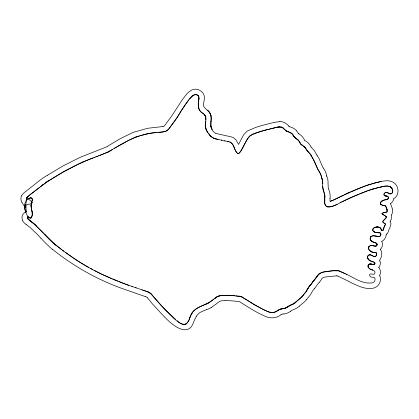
<?xml version="1.0" encoding="UTF-8"?>
<svg xmlns="http://www.w3.org/2000/svg" width="419" height="419" viewBox="0 0 419 419"><rect width="100%" height="100%" fill="white"/><g stroke="black" fill="none" stroke-linecap="round" stroke-linejoin="round"><path stroke-width="0.63" d="M321.467 177.017L322.625 180.914L322.74 183.904L322.515 180.353L320.498 173.649L317.759 169.156L314.465 161.352L310.683 154.595L306.823 150.285L304.964 147.258L300.983 144.262L298.443 140.36L294.625 137.317L292.069 133.855L290.273 132.582L286.24 130.979L283.317 128.109L281.264 127.062L277.86 127.093L270.737 128.806M386.266 199.784C382.626 199.177 376.76 204.619 383.354 205.368A12.041 12.041 0 0 0 384.019 205.425L385.129 205.75L385.967 206.687L386.936 209.369L387.182 211.637L386.91 211.998L382.83 212.952L381.929 213.8L386.323 216.607C386.391 218.87 383.469 219.608 382.84 221.604C382.51 223.526 386.695 222.976 385.276 224.972C384.192 226.192 383.783 227.69 383.505 229.235C383.38 230.764 381.358 231.283 381.227 229.423C376.849 222.232 366.384 232.398 378.326 232.755C381.065 231.822 381.971 235.761 379.263 236.615C376.477 236.557 370.585 234.074 370.071 238.542C370.338 241.501 373.8 242.182 376.094 243.109C378.771 244.308 375.749 247.33 373.769 245.874C369.684 243.785 365.887 249.116 370.878 251.363C372.229 253.223 376.372 251.06 376.487 253.877C376.466 261.535 368.469 250.138 367.484 257.271C367.976 260.534 371.737 261.587 374.439 262.32C376.304 264.289 372.653 264.782 371.313 264.059C368.736 263.237 366.688 266.18 368.903 268.16C370.674 270.417 377.1 269.716 374.434 273.932A1.482 1.482 0 0 1 373.743 274.304L370.674 273.932L369.961 274.23A1.304 1.304 0 0 0 369.652 274.812C369.422 276.367 371.108 277.409 372.517 277.205C376.047 276.44 375.654 281.709 373.088 282.663C362.739 284.946 353.767 277.268 344.669 273.445M382.584 205.279C376.723 203.335 383.663 199.35 386.658 199.695C388.277 199.413 389.335 196.972 387.386 196.307C387.156 195.998 385.223 195.972 386.046 196.008C388.785 195.673 389.251 199.397 386.47 199.743M29.162 217.534L28.063 216.801L27.214 215.366A25.721 25.721 0 0 1 26.261 213.423L25.067 210.003L24.538 206.038A11.093 11.093 0 0 1 24.768 203.812L26.512 199.481A10.129 10.129 0 0 0 28.267 198.952C32.368 195.956 33.132 199.287 31.415 203.058C29.817 207.955 33.955 212.815 31.409 217.513C30.32 219.834 28.67 215.827 27.392 217.299C28.256 221.641 34.636 222.719 36.793 226.559M31.268 203.844A22.107 22.107 0 0 1 31.415 203.058L31.079 205.897L31.441 208.961M202.649 113.146C196.003 109.569 199.083 102.362 198.821 96.621C196.705 92.149 191.363 95.935 189.687 98.863M374.088 245.943C378.153 247.304 377.556 242.009 373.947 242.355C367.929 240.988 369.71 233.917 375.764 236.038A9.862 9.862 0 0 1 377.702 236.52C380.059 237.971 382.521 233.111 379.577 232.744C377.797 232.786 375.995 232.639 374.335 231.917C368.479 228.318 380.368 224.149 381.259 229.507M26.517 211.778A9.726 9.726 0 0 1 26.266 210.485L25.889 207.672A15.885 15.885 0 0 1 25.826 207.138A13.707 13.707 0 0 1 25.784 205.09L25.852 204.2A19.981 19.981 0 0 1 26.004 203.089L27.235 197.716L32.609 202.686L31.572 203.283A14.461 14.461 0 0 1 28.843 204.378L23.783 205.504L21.882 202.094M203.278 113.659C197.663 110.527 197.574 104.038 198.999 98.533C199.669 93.557 193.112 93.72 191.116 97.124C185.125 103.886 180.83 111.852 175.87 119.336M340.83 202.377C334.687 206.033 322.51 211.747 324.652 198.826C325.825 193.594 321.766 189.194 322.682 183.91M372.973 255.962C375.686 259.136 378.399 252.212 374.748 252.358M28.11 216.864L27.355 217.372L27.408 218.137A3.457 3.457 0 0 0 27.476 218.294C36.882 225.804 44.927 235.033 53.684 243.36C64.673 252.269 76.289 260.529 88.671 267.39M373.931 245.911C366.138 243.282 367.531 252.987 374.602 252.358M386.213 234.891L386.868 233.922M203.409 113.764C209.149 118.048 202.56 126.213 207.143 131.43C209.291 135.159 212.391 138.679 216.937 139.145M205.813 119.996L205.813 116.99L204.037 114.277M205.64 121.494C205.038 125.276 205.472 129.387 207.861 132.514M29.99 194.772L26.748 197.611L26.287 198.863L26.523 199.496L26.984 199.397L26.528 199.507L26.277 198.632L26.696 197.684L29.461 195.202M215.665 133.252L215.141 133.012A1.796 1.796 0 0 1 214.648 132.692C208.573 128.114 211.93 121.264 210.836 115.199C209.945 109.883 200.869 108.348 203.864 102.079A28.518 28.518 0 0 0 204.263 99.45C205.944 91.85 196.202 86.063 190.263 90.986A16.629 16.629 0 0 0 186.204 94.668L182.972 98.826A53.443 53.443 0 0 0 182.255 99.806L172.162 115.366L164.374 125.957A4.132 4.132 0 0 1 162.981 126.59M210.956 121.751L210.799 126.093L212.15 129.371A7.327 7.327 0 0 1 210.757 125.847M211.056 121.007C211.852 117.069 210.673 112.674 207.405 110.166A10.391 10.391 0 0 1 211.066 115.984M210.982 121.562L211.029 121.196M372.611 255.789C370.155 253.155 365.593 256.323 368.291 259.241C369.521 261.975 374.947 260.817 374.853 263.771C373.282 265.248 370.925 263.336 369.05 264.242C366.122 266.353 369.998 269.904 372.617 270.035A18.048 18.048 0 0 0 372.177 269.894M381.29 229.591C383.746 232.933 383.924 225.26 385.585 224.233L382.84 222.028L383.003 221.174L386.224 217.529L386.323 216.607L381.929 213.8L382.248 213.24L383.757 212.658L387.004 211.941C387.533 209.233 386.182 204.844 382.694 205.289M386.685 192.515C383.437 193.08 387.748 191.986 388.486 193.039C390.639 195.668 393.504 192.661 392.661 190.069C390.534 183.061 381.672 187.089 376.65 188.031M31.65 201.974C33.504 198.412 31.54 196.453 28.487 198.873M213.821 299.14C206.441 306.132 193.369 305.99 189.98 317.11C185.617 336.316 168.26 311.291 161.954 306.378M212.009 300.481C205.42 306.184 194.233 306.074 190.907 315.418C188.047 322.494 185.586 328.774 177.185 320.797M379.803 275.293L379.661 275.608A8.029 8.029 0 0 1 380.389 278.645A9.731 9.731 0 0 1 379.892 282.286L379.321 283.632A8.956 8.956 0 0 1 376.005 287.099C372.423 289.199 367.976 288.754 364.106 287.874A42.303 42.303 0 0 1 359.261 286.334L352.049 283.165A50.254 50.254 0 0 1 350.771 282.5L348.734 281.39A67.6 67.6 0 0 0 347.016 280.489L337.903 276.147M196.134 316.822L194.72 319.545A11.575 11.575 0 0 0 194.112 320.944L193.62 322.269A6.913 6.913 0 0 0 193.547 322.468C187.319 339.751 168.82 321.912 162.703 314.952A87.257 87.257 0 0 1 160.859 313.045L152.317 303.754L147.635 297.993M21.615 195.872L21.982 195.149A6.159 6.159 0 0 1 22.322 194.62L23.213 193.588A20.699 20.699 0 0 1 24.197 192.667L38.056 181.746A58.707 58.707 0 0 1 47.122 175.482M332.503 270.821L323.494 271.941L320.834 272.832L319.058 273.953L308.84 287.046L306.038 291.661L301.895 296.872L293.651 303.785L289.744 305.514L285.569 308.07L280.185 309.232L275.749 311.741L273.277 312.532L269.181 312.134L262.367 309.002M329.365 271.103L322.059 272.345L318.44 274.518L308.84 287.046L306.038 291.661L302.047 296.689L294.976 302.906L285.569 308.07L280.458 309.143L278.122 310.311M181.097 111.045L185.57 104.305M180.793 111.564L177.028 117.681L171.052 125.978M26.685 199.229L26.533 199.481A2.435 2.435 0 0 1 26.324 199.02M175.399 120.007L168.49 129.387L165.955 131.163L163.457 131.854L152.029 132.954L145.623 134.185L136.395 136.866L128.759 140.307M185.905 103.833L186.246 103.367M186.581 102.896L188.959 99.785M306.65 299.423L308.719 296.877A16.849 16.849 0 0 1 308.96 296.573L309.861 295.468A14.754 14.754 0 0 0 311.595 292.692A16.645 16.645 0 0 1 314.287 288.822M169.58 127.947L170.564 126.632M169.087 128.602C166.867 132.011 162.331 132.058 158.717 132.325M303.408 294.976L303.686 294.646M213.098 299.674L215.591 297.778M215.492 297.857L217.445 296.563L220.174 295.678L228.177 295.238L240.433 296.359L246.728 299.847M214.91 298.333C218.948 294.526 225.087 295.385 230.146 295.405M39.742 187.283L29.723 194.987M40.088 186.989C51.652 178.038 64.725 171.041 77.745 164.447M50.212 179.877L48.096 181.081A39.402 39.402 0 0 0 47.399 181.506L35.4 190.682M30.257 194.563L34.913 191.022M214.643 305.137L218.556 302.246A10.166 10.166 0 0 0 219.336 301.58A5.384 5.384 0 0 1 220.829 300.973L222.337 300.748A4.09 4.09 0 0 1 222.683 300.742L224.291 300.722A9.679 9.679 0 0 0 225.108 300.622M212.37 300.214L212.737 299.946M214.266 305.42L211.49 307.352M280.919 314.831L281.301 314.58M280.746 314.947C275.791 318.911 268.815 318.56 263.514 315.502C255.03 311.752 247.268 306.488 239.49 301.643A1.927 1.927 0 0 0 238.746 301.429L227.617 300.538A12.696 12.696 0 0 0 225.103 300.585M277.865 310.484C272.79 314.894 266.316 311.212 261.435 308.531M114.418 148.316L115.152 147.87M48.096 181.081L47.399 181.506A47.782 47.782 0 0 0 45.661 182.647M116.618 146.975L108.212 151.966L98.512 155.868M115.885 147.42L129.262 140.061M112.224 149.651L108.008 152.066L102.917 154.166M107.374 146.357L120.206 138.699L131.833 132.98A50.872 50.872 0 0 1 133.63 132.242L147.698 128.277L162.97 126.543M117.351 146.53L126.742 141.303M107.222 146.451L106.353 146.949A12.319 12.319 0 0 1 105.949 147.158L81.412 156.821A74.205 74.205 0 0 0 79.432 157.712L63.012 165.919L47.132 175.498M50.924 179.484L64.683 171.072L76.766 164.934M393.755 198.664C399.003 195.835 399.312 187.832 395.211 183.852C390.801 179.212 383.814 180.809 378.32 182.139M343.397 195.165L333.76 199.978L330.025 201.429L329.963 199.166A10.239 10.239 0 0 1 330.025 198.266M337.253 198.229L330.392 201.324M337.541 198.077L352.227 191.268M340.113 202.738L349.237 198.266L358.805 194.259M341.553 202.016L353.406 196.521M77.258 164.688L83.611 161.666L93.055 157.932M78.238 164.201L88.404 159.728M337.243 204.189C333.765 206.028 326.008 209.704 324.861 203.613M127.245 141.051L127.748 140.805M129.764 139.815L135.353 137.275L139.606 135.845M344.303 194.725L344.758 194.505M345.136 194.322L349.959 192.174M385.234 192.771C383.176 193.269 383.762 196.082 385.768 195.992A2.006 2.006 0 0 1 385.548 195.966C383.301 195.909 383.736 192.955 385.234 192.771A2.399 2.399 0 0 1 385.485 192.688M356.663 189.393L351.944 191.378M357.14 189.179L368.029 184.941L375.283 182.883M357.381 189.074L352.505 191.153M357.622 188.969L363.498 186.586M359.549 193.934L370.511 189.718L378.305 187.618M351.106 191.713L351.667 191.488M350.546 191.939L350.823 191.823M353.872 196.338L365.824 191.399M89.849 159.162L96.328 156.696M88.886 159.539L89.367 159.351M102.435 154.354L100.021 155.287M99.057 155.659L95.783 156.9M266.358 129.848L257.9 132.325L249.724 135.824L247.477 138.694L240.773 151.369L239.301 153.134L238.081 153.757C234.038 151.17 234.609 144.44 230.298 142.135M96.873 156.491L97.423 156.282M256.69 132.776C245.937 134.489 245.157 147.127 238.568 153.658L237.599 153.579C234.038 150.489 234.431 143.796 229.753 142.004M94.144 157.518L94.694 157.314M257.14 132.608L260.749 131.43M365.609 185.816L364.017 186.397M366.148 185.617L375.806 182.752M366.347 191.211L367.044 190.959M367.735 190.703L376.283 188.121M29.566 217.885A5.484 5.484 0 0 1 29.262 217.623C33.216 219.614 32.535 211.511 31.472 209.275M263.404 130.639L267.233 129.639M262.959 130.775L261.388 131.241M140.527 135.578L149.321 133.383L157.057 132.456M273.649 128.057L269.862 129.015M273.879 127.994L275.707 127.523A24.726 24.726 0 0 0 274.56 127.805M378.865 187.476L382.233 186.701A34.264 34.264 0 0 0 381.107 186.937M378.095 182.192L375.544 182.82M377.121 182.433L381.248 181.474M376.597 182.564L376.859 182.501M266.798 129.743L268.113 129.434M268.988 129.225L270.302 128.911M267.673 129.534L269.427 129.12M274.785 122.285L279.923 121.578M276.184 127.423L279.552 126.899L282.197 127.397L285.999 130.817L290.55 132.729L292.514 134.337A6.694 6.694 0 0 0 291.085 133.053M383.06 186.544C386.59 185.507 392.189 185.659 392.708 190.367C393.341 194.536 389.518 194.437 387.156 192.557A3.347 3.347 0 0 0 386.198 192.536M329.858 271.056L333.388 270.747M345.13 273.665L338.672 270.774L333.095 270.774M333.681 270.726L334.273 270.674M334.566 270.653L338.981 270.863L344.209 273.225M336.604 275.859L325.448 276.964A21.269 21.269 0 0 0 325.003 277.053L324.709 277.121A9.873 9.873 0 0 0 323.468 277.478L323.306 277.551A3.493 3.493 0 0 0 321.577 279.07A14.497 14.497 0 0 1 319.236 282.416M384.019 205.42L383.354 205.368M233.792 295.709L230.639 295.447M235.887 295.898L241.512 296.71L249.645 301.701M234.211 295.746L234.63 295.783M385.721 195.987L385.548 195.966A2.545 2.545 0 0 1 384.637 195.605M379.75 232.765L379.813 232.775A4.022 4.022 0 0 0 378.865 232.739A8.202 8.202 0 0 1 377.262 232.681M375.764 236.038L377.702 236.52M221.326 140.124L225.113 140.962M221.866 140.245L217.54 139.281M224.574 140.842L227.564 141.507M227.292 141.444L228.114 141.632M208.505 133.394C210.422 137.008 214.161 138.862 218.079 139.401M227.836 141.57L228.659 141.753M228.386 141.69L230.026 142.067M145.66 296.704L120.321 287.874M146.723 291.456L143.151 290.257M141.968 289.854L148.017 291.907L150.772 293.604L164.966 309.651L175.812 319.634M142.56 290.058L135.321 287.575M131.995 286.434L136.149 287.858M132.828 286.716L125.354 284.129M128.675 285.287C109.364 278.289 90.452 269.763 73.514 258.036M124.527 283.836L119.284 281.683M215.78 133.3L216.293 133.478A12.79 12.79 0 0 0 216.681 133.593L231.487 136.95A19.609 19.609 0 0 1 231.943 137.065L232.828 137.353A5.541 5.541 0 0 1 233.425 137.636L236.075 139.993L238.568 144.424L243.476 135.065A19.133 19.133 0 0 1 243.868 134.483L247.299 131.032L255.396 127.565A33.965 33.965 0 0 1 256.328 127.235L262.744 125.286A50.72 50.72 0 0 1 263.865 124.988L273.455 122.594A34.384 34.384 0 0 1 274.586 122.327M117.639 281.023L118.048 281.191M117.231 280.861L116 280.363M115.586 280.196L114.361 279.683M110.38 278.017L111.973 278.682M112.769 279.012L113.565 279.347M109.579 277.682L101.67 274.22L94.029 270.271M119.991 287.738C95.652 278.708 72.937 265.693 52.674 249.473M346.969 274.545L346.047 274.11M261.901 308.766L254.715 304.943L248.671 301.083M260.964 308.29L251.84 303.126M90.373 268.301L92.767 269.59M298.778 133.876L298.752 133.865A1.55 1.55 0 0 1 298.213 133.368M312.663 158.382L310.495 154.302L306.823 150.285L305.189 147.53L300.983 144.262L298.443 140.36L294.625 137.317L292.645 134.494M247.215 300.156L248.184 300.774M250.133 302.01L251.557 302.937M72.922 257.627L65.285 252.238M62.525 250.253L63.903 251.243M61.839 249.75L52.962 242.721L43.995 233.718M203.152 113.554L203.534 113.863M36.93 226.7L43.267 232.901M40.805 238.112L37.244 234.231A20.583 20.583 0 0 0 35.332 232.461A17.111 17.111 0 0 1 33.991 231.304L32.52 229.79A40.324 40.324 0 0 0 26.146 224.505M161.524 305.907L152.741 295.845M152.008 294.913L149.923 292.939L147.32 291.65A9.82 9.82 0 0 1 152.024 294.903M296.6 130.932L297.233 131.707A9.888 9.888 0 0 1 298.208 133.268L298.249 133.347M311.06 147.069L314.454 150.699L316.46 154.36A3.279 3.279 0 0 0 316.78 154.93M288.539 125.941L288.513 125.899A10.978 10.978 0 0 0 279.923 121.531M380.389 249.462C382.437 252.023 382.028 255.705 380.641 258.465A7.081 7.081 0 0 1 379.53 260.178A6.332 6.332 0 0 1 379.944 261.084M316.811 154.983L317.267 155.69M323.264 168.035L324.201 169.386A11.742 11.742 0 0 1 325.636 172.246L326.05 173.456M312.768 158.544L313.119 159.089M313.265 159.314L317.602 168.831L320.881 174.744M317.298 155.737L318.498 157.638A15.948 15.948 0 0 1 320.032 160.922A10.664 10.664 0 0 0 320.498 162.048L321.939 165.296A15.676 15.676 0 0 1 322.127 165.845A10.716 10.716 0 0 0 323.29 168.019M390.162 221.258C392.43 224.767 389.073 227.936 388.434 231.278A7.579 7.579 0 0 1 386.889 233.938M322.829 186.565L323.08 189.582L324.756 194.914L324.825 203.215M22.616 220.452L22.448 220.059A6.201 6.201 0 0 1 26.502 211.7M27.408 218.137L27.476 218.294A3.472 3.472 0 0 0 28.178 219.31M25.852 212.438L24.925 209.411L24.538 206.038M326.144 173.754L326.595 175.556M321.054 175.289L321.425 176.797M326.621 175.671L326.731 176.169A4.567 4.567 0 0 0 326.841 176.582M392.31 209.086L392.435 209.783A9.668 9.668 0 0 1 392.551 211.276L392.545 211.49A6.337 6.337 0 0 1 391.414 214.999M328.276 188.304L328.051 183.464A15.356 15.356 0 0 0 326.862 176.572M25.821 207.143A14.445 14.445 0 0 1 25.805 204.75M26.177 224.464A10.239 10.239 0 0 1 22.516 220.499M52.637 249.514A109.909 109.909 0 0 1 40.842 238.081M145.686 296.636A4.96 4.96 0 0 1 147.703 297.93M196.108 316.806A10.323 10.323 0 0 1 199.035 313.302L199.25 313.051A8.469 8.469 0 0 1 200.35 312.333L200.811 312.092A22.867 22.867 0 0 1 201.958 311.563L205.834 309.908A7.647 7.647 0 0 1 206.719 309.536M211.501 307.368A20.133 20.133 0 0 1 206.724 309.568M281.495 314.412A3.839 3.839 0 0 1 283.082 314.025M290.32 311.469A13.649 13.649 0 0 1 283.076 313.983M290.278 311.411A16.252 16.252 0 0 1 294.442 309.269A14.476 14.476 0 0 0 299.302 306.158M299.318 306.174A38.621 38.621 0 0 1 300.418 305.184L304.189 302.083A16.048 16.048 0 0 0 306.661 299.428M314.266 288.806A17.713 17.713 0 0 0 315.952 286.675L316.319 286.109A28.722 28.722 0 0 1 319.205 282.385M336.604 275.812A3.394 3.394 0 0 1 337.924 276.1M378.781 267.401A7.458 7.458 0 0 1 379.782 275.262M378.692 267.474A6.474 6.474 0 0 0 379.331 266.636A6.29 6.29 0 0 0 379.949 261.079M381.803 241.396A6.872 6.872 0 0 1 380.337 249.405M386.145 234.912A7.961 7.961 0 0 1 381.756 241.412M391.561 215.109A7.317 7.317 0 0 1 390.131 221.237M392.31 208.981A19.08 19.08 0 0 0 390.901 204.744L390.738 204.362A7.6 7.6 0 0 0 390.408 203.749M393.818 198.674A7.605 7.605 0 0 1 390.351 203.66M328.281 188.445A18.483 18.483 0 0 1 330.093 198.276M304.854 140.569A13.565 13.565 0 0 1 311.113 147.043M298.841 133.818A14.524 14.524 0 0 1 304.749 140.538M289.487 126.732A13.764 13.764 0 0 1 296.699 130.838M289.466 126.732A2.064 2.064 0 0 1 288.565 125.925M21.767 202.157A7.223 7.223 0 0 1 21.521 195.83M25.884 207.672A13.984 13.984 0 0 1 25.779 205.09M368.301 184.847A50.61 50.61 0 0 1 369.982 184.302M347.047 193.416A53.889 53.889 0 0 1 348.121 192.939M323.348 190.305A6.18 6.18 0 0 1 323.164 189.859M324.536 193.609A11.821 11.821 0 0 1 324.793 197.176M327.841 206.981A3.949 3.949 0 0 1 326.542 206.488M370.511 189.718A46.834 46.834 0 0 1 372.999 188.953M389.382 186.319A4.321 4.321 0 0 1 391.817 188.084M392.708 190.367A4.248 4.248 0 0 1 392.624 191.881M386.37 196.029A3.101 3.101 0 0 1 387.198 196.223M387.868 198.957A3.132 3.132 0 0 1 387.214 199.454M380.834 202.037A4.043 4.043 0 0 1 383.228 200.397M380.62 204.31A1.702 1.702 0 0 1 380.368 203.618M384.7 205.546A2.105 2.105 0 0 1 385.606 206.153M386.098 207.038A15.98 15.98 0 0 1 387.104 209.966M383.752 228.083A10.957 10.957 0 0 1 383.443 229.465A2.414 2.414 0 0 1 382.83 230.45M382.275 230.743A0.576 0.576 0 0 1 382.013 230.707M381.526 230.167A8.228 8.228 0 0 1 381.39 229.837M380.991 228.853A8.322 8.322 0 0 1 381.196 229.345M379.384 227.234A2.676 2.676 0 0 1 380.143 227.695M374.005 227.706A13.219 13.219 0 0 1 377.959 227.061M372.538 229.853A1.744 1.744 0 0 1 372.622 229.109M374.691 232.042A4.022 4.022 0 0 1 373.36 231.314M380.447 233.022A1.142 1.142 0 0 1 380.829 233.493M379.755 236.389A1.98 1.98 0 0 1 378.991 236.677M370.485 236.986A1.817 1.817 0 0 1 370.946 236.494M370.406 239.878A2.404 2.404 0 0 1 370.124 239.134M374.418 242.554A8.783 8.783 0 0 1 370.988 240.522M374.434 242.501A9.689 9.689 0 0 1 376.204 243.161M377.053 243.889A1.095 1.095 0 0 1 377.163 244.219M377.147 244.717A2.095 2.095 0 0 1 377.011 245.146M376.686 245.644A1.55 1.55 0 0 1 375.681 246.147M372.81 245.707A14.403 14.403 0 0 1 373.449 245.817M370.7 245.508A7.589 7.589 0 0 1 372.151 245.623M368.359 247.582A2.299 2.299 0 0 1 368.872 246.435M372.234 251.992A6.573 6.573 0 0 1 369.967 250.698M374.528 252.358A6.5 6.5 0 0 1 374.157 252.348M374.822 252.358A5.059 5.059 0 0 1 375.476 252.39M376.094 252.631A0.833 0.833 0 0 1 376.283 252.846M376.471 253.495A3.713 3.713 0 0 1 376.461 254.244M375.618 256.548A0.786 0.786 0 0 1 375.22 256.784M374.644 256.768A3.572 3.572 0 0 1 374.104 256.517M373.69 256.308A6.395 6.395 0 0 1 373.926 256.428M369.469 254.82A1.954 1.954 0 0 1 370.207 254.783M367.521 256.622A1.723 1.723 0 0 1 367.699 256.161M369.689 260.414A4.358 4.358 0 0 1 367.714 258.272M374.984 263.022A0.901 0.901 0 0 1 374.989 263.451M374.617 264.043A1.482 1.482 0 0 1 373.507 264.373M369.411 264.085A7.626 7.626 0 0 1 372.041 264.19M368.201 264.939A1.404 1.404 0 0 1 368.484 264.578M368.6 267.783A3.31 3.31 0 0 1 368.091 266.652M317.874 275.147A8.239 8.239 0 0 1 319.728 273.455M316.911 276.613A9.213 9.213 0 0 1 315.413 278.719M311.746 283.433A35.06 35.06 0 0 1 315.376 278.682M311.506 283.757A12.512 12.512 0 0 1 310.327 285.234A21.867 21.867 0 0 0 306.781 290.372M302.335 296.312A9.145 9.145 0 0 1 301.575 297.223M296.636 301.423A42.329 42.329 0 0 0 295.678 302.298A9.171 9.171 0 0 1 292.619 304.278A21.469 21.469 0 0 0 287.083 307.158A7.521 7.521 0 0 1 284.464 308.436M278.357 310.107A8.946 8.946 0 0 1 282.699 308.745M274.602 312.223A8.113 8.113 0 0 1 270.847 312.532M238.825 296.16A7.814 7.814 0 0 1 242.344 297.076M216.476 297.081A10.852 10.852 0 0 1 219.823 295.756M215.397 297.94A12.334 12.334 0 0 1 215.109 298.181M209.086 302.591A14.256 14.256 0 0 1 205.153 304.456M191.284 314.648A12.999 12.999 0 0 1 192.347 312.731M189.55 318.005A10.931 10.931 0 0 1 189.786 317.492M186.408 323.966A3.624 3.624 0 0 1 185.402 324.385M55.895 245.251A106.845 106.845 0 0 1 44.728 234.525M29.131 220.101A46.252 46.252 0 0 1 36.406 226.129M27.314 217.519A0.676 0.676 0 0 1 27.392 217.299M27.79 216.948A0.629 0.629 0 0 1 28.021 216.901M28.612 217.105A3.247 3.247 0 0 1 28.806 217.236A4.012 4.012 0 0 1 29.11 217.492M30.985 218.084A0.864 0.864 0 0 1 30.645 218.226M32.122 211.637A6.275 6.275 0 0 1 32.352 212.925M31.09 206.153A7.94 7.94 0 0 1 31.085 205.373M30 198.051A3.221 3.221 0 0 1 30.357 197.878M29.665 198.255A10.742 10.742 0 0 1 28.921 198.669M26.303 198.569A2.76 2.76 0 0 1 26.963 197.344A20.908 20.908 0 0 1 28.057 196.354M42.162 185.261A54.517 54.517 0 0 1 43.141 184.486M81.674 162.535A69.963 69.963 0 0 1 83.14 161.87M110.014 150.971A25.365 25.365 0 0 1 106.756 152.631M135.353 137.27A32.148 32.148 0 0 1 137.458 136.505M147.022 133.85A53.972 53.972 0 0 1 150.096 133.247M167.349 130.372A14.66 14.66 0 0 1 166.474 130.901M190.394 97.92A11.543 11.543 0 0 1 193.625 95.176M195.61 94.495A3.132 3.132 0 0 1 196.621 94.6M198.056 95.406A2.828 2.828 0 0 1 198.637 96.187M199.015 98.538A24.176 24.176 0 0 1 198.512 101.665M198.816 108.725A8.579 8.579 0 0 1 198.203 106.777M205.179 115.529A4.735 4.735 0 0 1 205.813 116.99M207.143 131.43A12.408 12.408 0 0 1 205.755 127.984M209.982 135.358A36.558 36.558 0 0 0 210.495 135.997A6.327 6.327 0 0 0 211.317 136.819M215.932 138.893A19.353 19.353 0 0 1 213.8 138.244M264.447 130.325A19.038 19.038 0 0 1 265.044 130.168M276.907 127.282A20.07 20.07 0 0 1 279.546 126.878M280.934 126.988A5.196 5.196 0 0 1 283.05 127.9M287.879 131.744A6.578 6.578 0 0 1 285.533 130.456M292.703 134.578A7.322 7.322 0 0 1 293.489 135.662A6.762 6.762 0 0 0 296.202 138.542A8.317 8.317 0 0 1 298.668 140.632M302.418 145.273A5.342 5.342 0 0 1 299.936 142.816M303.948 146.278A7.694 7.694 0 0 1 305.97 148.74M307.892 151.474A7.191 7.191 0 0 1 307.211 150.777M310.683 154.595A8.862 8.862 0 0 1 311.474 156.203M321.996 178.688A9.988 9.988 0 0 1 322.73 183.197A4.923 4.923 0 0 0 322.735 183.417"/></g></svg>
